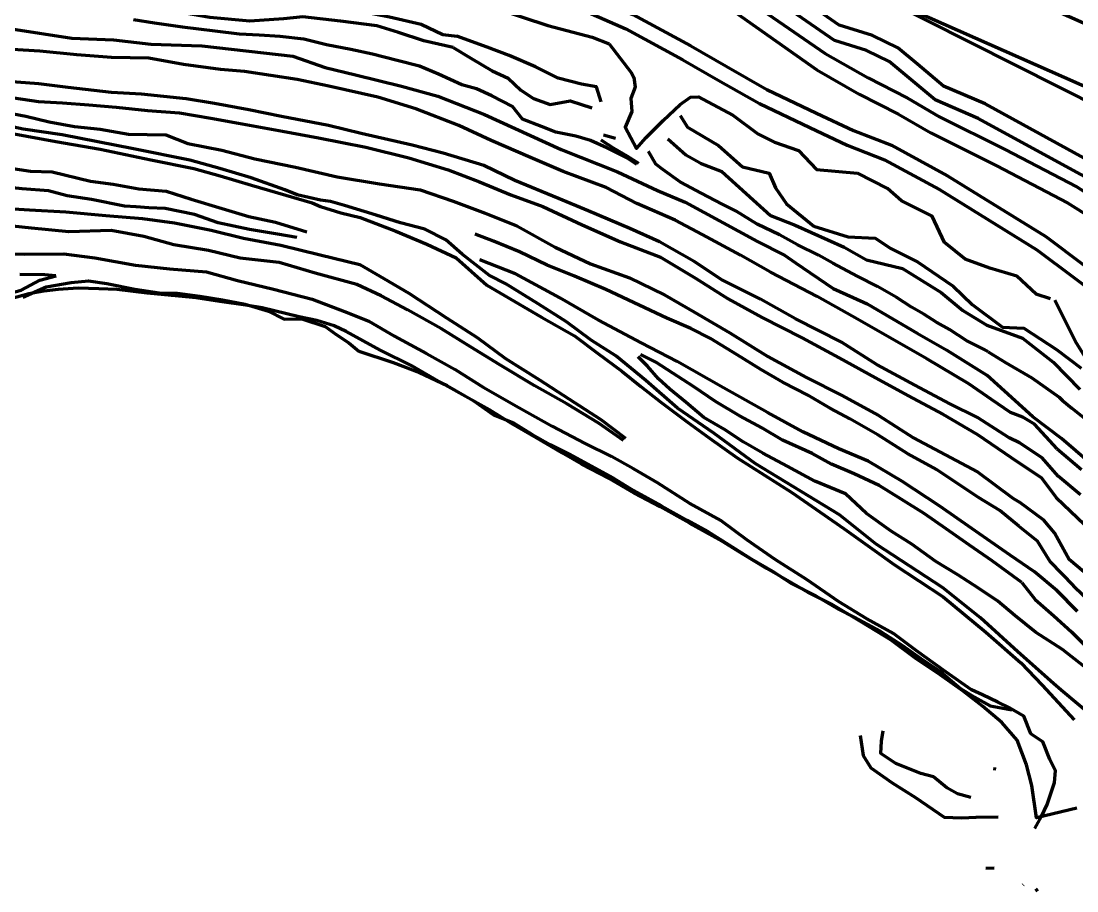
# Model space of a CAD drawing. Extents: x 334605 to 338795, y 3217454 to 3219673.
# Drawn here: x 335156.9 to 335617.6, y 3218623.9 to 3219003.6 of the extents above; entities that cross this region are included whole.
import ezdxf

# ---------------------------------------------------------------- set-up
doc = ezdxf.new("R2010")
doc.units = 0
doc.header["$MEASUREMENT"] = 0
for name, color, linetype, true_color in [('CREST', 5, 'Continuous', 0x0000ff), ('RAMP', 14, 'Continuous', 0xac0000), ('ROAD', 216, 'Continuous', 0x800080), ('TOE', 94, 'Continuous', 0x00ac00)]:
    doc.layers.add(name, color=color, linetype=linetype, true_color=true_color)

msp = doc.modelspace()

# ---------------------------------------------------------------- linework, layer by layer
at = {"layer": 'CREST', "color": 5, "lineweight": 100, "true_color": 0x0000ff}
for points in [[(335424.199, 3219141.12, 1573.41), (335437.018, 3219142.424, 1573.41), (335450.119, 3219141.02, 1573.41), (335458.307, 3219138.914, 1573.41), (335470.237, 3219132.598, 1573.41), (335478.191, 3219126.516, 1573.41), (335479.757, 3219121.849, 1573.41), (335480.812, 3219115.91, 1573.41), (335484.395, 3219106.1, 1573.41), (335487.952, 3219090.504, 1573.41), (335491.509, 3219078.738, 1573.41), (335496.434, 3219067.246, 1573.41), (335482.753, 3219044.81, 1573.41), (335532.789, 3219013.723, 1573.41), (335686.741, 3218936.095, 1573.41)], [(335640.366, 3218925.204, 1588.41), (335617.423, 3218937.643, 1588.41), (335574.578, 3218961.138, 1588.41), (335555.782, 3218969.155, 1588.41), (335543.525, 3218979.361, 1588.41), (335535.627, 3218985.948, 1588.41), (335525.762, 3218990.779, 1588.41), (335511.789, 3218995.162, 1588.41), (335440.804, 3219044.255, 1588.41)], [(335433.102, 3219032.557, 1603.41), (335504.105, 3218982.307, 1605.02), (335504.105, 3218982.307, 1603.41), (335522.655, 3218971.759, 1603.41), (335539.75, 3218963.03, 1603.41), (335553.829, 3218954.76, 1603.41), (335582.7, 3218940.44, 1603.41), (335613.533, 3218924.296, 1603.41), (335634.11, 3218911.303, 1603.41)], [(335114.902, 3219030.286, 1632.756), (335117.073, 3219029.912, 1632.23), (335129.908, 3219026.403, 1633.129), (335136.569, 3219026.615, 1633.755), (335150.109, 3219025.464, 1633.683), (335164.718, 3219023.382, 1634.133), (335178.456, 3219022.125, 1634.064), (335194.85, 3219021.126, 1634.389), (335210.562, 3219019.905, 1635.03), (335221.613, 3219019.434, 1635.289), (335233.862, 3219016.572, 1635.575), (335247.618, 3219013.869, 1635.86), (335259.78, 3219012.66, 1635.739), (335273.89, 3219010.808, 1635.87), (335287.636, 3219009.278, 1635.651), (335304.97, 3219007.998, 1635.212), (335317.587, 3219005.45, 1635.326), (335331.409, 3219002.274, 1634.523), (335340.96, 3218997.756, 1634.834), (335347.034, 3218997.015, 1634.639)], [(335396.422, 3219010.89, 1618.41), (335420.718, 3219000.249, 1618.41), (335445.706, 3218986.646, 1618.41), (335461.083, 3218977.775, 1618.41), (335479.122, 3218967.573, 1618.41), (335501.005, 3218957.075, 1618.41), (335517.417, 3218949.386, 1618.41), (335533.682, 3218943.028, 1618.41), (335557.635, 3218930.017, 1618.41), (335600.071, 3218903.731, 1618.41), (335632.389, 3218879.513, 1618.41)], [(335349.232, 3218975.718, 1649.124), (335338.984, 3218980.465, 1649.008), (335330.662, 3218983.99, 1649.087), (335321.017, 3218986.4, 1649.003), (335310.156, 3218989.143, 1648.633), (335300.696, 3218991.208, 1648.387), (335290.161, 3218993.221, 1648.499), (335280.197, 3218995.69, 1648.385), (335269.961, 3218996.936, 1648.555), (335260.785, 3218997.512, 1648.436), (335252.133, 3218997.829, 1648.414), (335241.573, 3218999.135, 1648.626), (335227.316, 3219001.013, 1648.658), (335215.063, 3219002.704, 1648.933), (335205.956, 3219004.097, 1648.79)], [(335410.01, 3218968.29, 1633.847), (335408.015, 3218974.856, 1633.26), (335401.439, 3218976.013, 1633.798), (335391.246, 3218978.695, 1634.591), (335381.402, 3218983.576, 1634.871), (335369.806, 3218988.601, 1634.814), (335360.267, 3218992.209, 1634.882), (335347.034, 3218997.015, 1634.639)], [(335410.01, 3218968.29, 1633.847), (335408.015, 3218974.856, 1633.26), (335401.439, 3218976.013, 1633.798), (335391.246, 3218978.695, 1634.591), (335381.402, 3218983.576, 1634.871), (335369.806, 3218988.601, 1634.814), (335360.267, 3218992.209, 1634.882), (335347.034, 3218997.015, 1634.639)], [(335609.07, 3218816.807, 1663.335), (335599.176, 3218827.565, 1663.262), (335593.954, 3218830.665, 1663.232), (335588.667, 3218832.706, 1663.232), (335580.38, 3218838.44, 1662.939), (335570.424, 3218845.169, 1662.995), (335552.078, 3218856.094, 1663.178), (335539.211, 3218863.591, 1663.296), (335519.515, 3218874.833, 1663.441), (335504.221, 3218883.408, 1663.502), (335483.888, 3218894.024, 1663.838), (335470.835, 3218901.377, 1663.396), (335454.12, 3218910.372, 1663.902), (335442.349, 3218916.733, 1663.999), (335425.57, 3218923.965, 1663.661), (335412.191, 3218930.883, 1663.742), (335393.354, 3218937.934, 1663.943), (335379.137, 3218944.028, 1664.239), (335361.985, 3218951.476, 1664.563), (335347.828, 3218957.973, 1664.336), (335329.059, 3218965.253, 1664.901), (335312.579, 3218970.431, 1664.42), (335291.143, 3218975.139, 1664.522), (335277.276, 3218978.086, 1664.2), (335254.374, 3218981.526, 1664.239), (335243.936, 3218982.513, 1664.321), (335227.684, 3218984.68, 1664.496), (335212.538, 3218987.34, 1664.743), (335196.349, 3218987.752, 1664.558), (335181.238, 3218988.863, 1664.625), (335165.033, 3218990.422, 1664.287), (335148.193, 3218991.526, 1664.265)], [(335425.544, 3218941.003, 1647.92), (335421.475, 3218943.812, 1648.23), (335412.415, 3218948.244, 1648.233), (335405.359, 3218951.41, 1648.893), (335398.974, 3218953.299, 1649.264), (335390.169, 3218955.126, 1648.876), (335383.982, 3218957.514, 1649.155), (335375.603, 3218960.849, 1648.752), (335371.233, 3218966.381, 1648.912), (335362.224, 3218971.015, 1649.468), (335355.598, 3218974.097, 1649.116), (335349.232, 3218975.718, 1649.124)], [(335425.544, 3218941.003, 1647.92), (335421.475, 3218943.812, 1648.23), (335412.415, 3218948.244, 1648.233), (335405.359, 3218951.41, 1648.893), (335398.974, 3218953.299, 1649.264), (335390.169, 3218955.126, 1648.876), (335383.982, 3218957.514, 1649.155), (335375.603, 3218960.849, 1648.752), (335371.233, 3218966.381, 1648.912), (335362.224, 3218971.015, 1649.468), (335355.598, 3218974.097, 1649.116), (335349.232, 3218975.718, 1649.124)], [(335153.666, 3218970.159, 1678.252), (335164.406, 3218968.522, 1678.519), (335174.963, 3218967.962, 1678.762), (335186.387, 3218967.011, 1678.912), (335198.408, 3218966.073, 1678.972), (335212.045, 3218964.58, 1679.048), (335225.912, 3218963.495, 1678.678), (335239.72, 3218961.212, 1678.787), (335251.693, 3218959.025, 1678.833), (335270.894, 3218955.482, 1679.026), (335286.66, 3218952.617, 1679.081), (335307.246, 3218948.606, 1678.526), (335325.994, 3218943.873, 1678.268), (335343.171, 3218938.662, 1678.339), (335356.88, 3218933.45, 1678.554), (335370.648, 3218927.767, 1678.515), (335384.571, 3218922.666, 1678.516), (335401.714, 3218914.61, 1678.304), (335418.376, 3218907.229, 1678.32), (335435.839, 3218900.55, 1678.142), (335451.112, 3218891.399, 1678.428), (335465.364, 3218882.307, 1678.783), (335480.284, 3218874.213, 1678.22), (335497.76, 3218865.369, 1678.058), (335513.813, 3218856.577, 1677.861), (335529.721, 3218847.904, 1677.623), (335544.154, 3218839.959, 1677.299), (335559.123, 3218831.933, 1677.308), (335574.175, 3218823.155, 1677.884), (335588.888, 3218813.114, 1678.658), (335602.138, 3218804.205, 1679.464), (335608.506, 3218795.583, 1679.643)], [(335607.477, 3218714.403, 1728.87), (335591.855, 3218728.303, 1726.856), (335575.476, 3218743.017, 1724.769), (335559.002, 3218756.296, 1722.401), (335530.044, 3218775.267, 1719.769), (335513.995, 3218788.081, 1717.399), (335477.159, 3218810.414, 1713.872), (335459.124, 3218823.743, 1711.399), (335443.313, 3218834.639, 1710.174), (335429.426, 3218846.666, 1709.252), (335416.38, 3218857.49, 1707.492), (335405.686, 3218864.337, 1706.432), (335394.809, 3218872.325, 1705.068), (335382.573, 3218880.112, 1703.548), (335368.46, 3218888.919, 1702.369), (335361.292, 3218892.565, 1702.197), (335349.266, 3218901.827, 1698.213), (335342.137, 3218908.144, 1700.189), (335333.092, 3218912.776, 1699.354), (335322.479, 3218915.589, 1698.569), (335311.87, 3218918.865, 1697.485), (335297.996, 3218923.074, 1696.514), (335291.879, 3218924.827, 1695.788), (335287.511, 3218925.378, 1694.995), (335277.346, 3218927.72, 1693.951), (335271.957, 3218929.989, 1693.563), (335257.217, 3218935.189, 1692.515), (335243.618, 3218939.178, 1691.366), (335230.497, 3218942.814, 1690.608), (335205.912, 3218947.867, 1688.845), (335174.707, 3218953.937, 1686.914), (335157.79, 3218956.451, 1685.532), (335138.02, 3218960.642, 1684.439)], [(335444.496, 3218962.331, 1623.346), (335447.634, 3218957.254, 1631.574), (335461.193, 3218949.305, 1632.613)], [(335444.496, 3218962.331, 1623.346), (335447.634, 3218957.254, 1631.574), (335461.193, 3218949.305, 1632.613)], [(335444.496, 3218962.331, 1623.346), (335447.634, 3218957.254, 1631.574), (335461.193, 3218949.305, 1632.613)], [(335444.496, 3218962.331, 1623.346), (335447.634, 3218957.254, 1631.574), (335461.193, 3218949.305, 1632.613)], [(335416.307, 3218952.386, 1644.88), (335410.985, 3218953.735, 1644.705)], [(335416.307, 3218952.386, 1644.88), (335410.985, 3218953.735, 1644.705)], [(335416.307, 3218952.386, 1644.88), (335410.985, 3218953.735, 1644.705)], [(335416.307, 3218952.386, 1644.88), (335410.985, 3218953.735, 1644.705)], [(335461.193, 3218949.305, 1632.613), (335471.738, 3218939.932, 1633.654), (335483.263, 3218937.144, 1634.061), (335486.054, 3218930.766, 1633.978), (335490.834, 3218923.796, 1634.28), (335502.847, 3218914.118, 1633.318), (335517.723, 3218909.418, 1633.89), (335529.517, 3218908.831, 1633.348), (335536.349, 3218904.376, 1633.366), (335547.997, 3218898.441, 1633.605), (335563.625, 3218887.864, 1633.589), (335571.902, 3218879.813, 1633.305), (335585.08, 3218869.974, 1633.227), (335594.489, 3218869.481, 1632.744), (335608.754, 3218860.24, 1633.139), (335619.538, 3218852.051, 1633.014)], [(335578.922, 3218859.213, 1649.32), (335577.167, 3218860.278, 1649.409), (335569.612, 3218864.079, 1649.7), (335562.086, 3218868.956, 1649.675), (335556.507, 3218871.943, 1649.9), (335550.812, 3218875.642, 1650.209), (335545.437, 3218878.721, 1650.204), (335538.724, 3218883.144, 1650.236), (335530.646, 3218887.728, 1650.051), (335521.775, 3218892.239, 1649.733), (335511.037, 3218897.958, 1649.703), (335504.895, 3218901.471, 1649.341), (335495.625, 3218905.877, 1648.919), (335487.795, 3218910.348, 1648.621), (335478.072, 3218914.988, 1647.871), (335468.919, 3218920.594, 1647.396), (335462.873, 3218923.694, 1647.2), (335453.686, 3218928.466, 1647.619), (335444.608, 3218933.254, 1647.469), (335436.883, 3218938.829, 1646.401), (335433.855, 3218941.182, 1646.634), (335430.69, 3218946.672, 1645.591)], [(335578.922, 3218859.213, 1649.32), (335577.167, 3218860.278, 1649.409), (335569.612, 3218864.079, 1649.7), (335562.086, 3218868.956, 1649.675), (335556.507, 3218871.943, 1649.9), (335550.812, 3218875.642, 1650.209), (335545.437, 3218878.721, 1650.204), (335538.724, 3218883.144, 1650.236), (335530.646, 3218887.728, 1650.051), (335521.775, 3218892.239, 1649.733), (335511.037, 3218897.958, 1649.703), (335504.895, 3218901.471, 1649.341), (335495.625, 3218905.877, 1648.919), (335487.795, 3218910.348, 1648.621), (335478.072, 3218914.988, 1647.871), (335468.919, 3218920.594, 1647.396), (335462.873, 3218923.694, 1647.2), (335453.686, 3218928.466, 1647.619), (335444.608, 3218933.254, 1647.469), (335436.883, 3218938.829, 1646.401), (335433.855, 3218941.182, 1646.634), (335430.69, 3218946.672, 1645.591)], [(335277.141, 3218909.125, 1694.692), (335268.793, 3218910.586, 1694.336), (335256.489, 3218912.66, 1694.105), (335242.795, 3218915.497, 1694.563), (335232.56, 3218919.194, 1694.295), (335219.751, 3218921.855, 1694.026), (335212.637, 3218922.127, 1694.338), (335207.049, 3218922.454, 1694.453), (335202.02, 3218922.802, 1694.43), (335187.536, 3218925.735, 1694.292), (335176.976, 3218927.287, 1694.846), (335168.756, 3218929.481, 1694.115), (335157.27, 3218930.332, 1694.262), (335140.714, 3218932.11, 1694.224), (335128.321, 3218933.628, 1693.483), (335112.84, 3218937.025, 1693.493), (335100.391, 3218937.779, 1693.612)], [(335277.141, 3218909.125, 1694.692), (335268.793, 3218910.586, 1694.336), (335256.489, 3218912.66, 1694.105), (335242.795, 3218915.497, 1694.563), (335232.56, 3218919.194, 1694.295), (335219.751, 3218921.855, 1694.026), (335212.637, 3218922.127, 1694.338), (335207.049, 3218922.454, 1694.453), (335202.02, 3218922.802, 1694.43), (335187.536, 3218925.735, 1694.292), (335176.976, 3218927.287, 1694.846), (335168.756, 3218929.481, 1694.115), (335157.27, 3218930.332, 1694.262), (335140.714, 3218932.11, 1694.224), (335128.321, 3218933.628, 1693.483), (335112.84, 3218937.025, 1693.493), (335100.391, 3218937.779, 1693.612)], [(335419.714, 3218820.446, 1708.617), (335409.081, 3218827.909, 1708.444), (335394.949, 3218836.499, 1708.359), (335380.816, 3218844.514, 1708.143), (335365.765, 3218853.599, 1708.35), (335352.974, 3218861.442, 1708.176), (335340.257, 3218869.299, 1707.892), (335325.435, 3218877.573, 1708.343), (335313.997, 3218883.689, 1708.531), (335303.397, 3218888.548, 1708.522), (335285.128, 3218893.596, 1708.831), (335269.543, 3218898.145, 1708.995), (335252.381, 3218900.074, 1709.269), (335238.602, 3218903.447, 1709.408), (335223.454, 3218905.914, 1709.42), (335210.363, 3218909.626, 1708.82), (335196.13, 3218912.155, 1708.142), (335177.67, 3218911.533, 1708.684), (335161.354, 3218913.177, 1709.146), (335146.223, 3218914.773, 1709.281)], [(335592.214, 3218783.05, 1692.513), (335583.97, 3218789.988, 1692.787), (335574.716, 3218795.584, 1693.054), (335565.054, 3218801.99, 1693.593), (335556.39, 3218807.867, 1692.932), (335543.865, 3218814.746, 1692.84), (335530.737, 3218822.993, 1693.218), (335518.553, 3218830.024, 1693.165), (335510.021, 3218834.533, 1693.191), (335500.162, 3218840.304, 1693.362), (335489.486, 3218845.84, 1693.397), (335479.725, 3218851.449, 1693.405), (335469.342, 3218857.837, 1693.609), (335457.717, 3218864.977, 1693.543), (335449.178, 3218869.323, 1693.932), (335438.675, 3218873.843, 1693.892), (335426.546, 3218879.618, 1694.105), (335412.01, 3218886.382, 1694.373), (335398.345, 3218892.301, 1694.594), (335386.384, 3218896.989, 1695.136), (335374.415, 3218902.83, 1695.571), (335363.052, 3218907.56, 1696.63), (335355.067, 3218910.517, 1697.276)], [(335156.345, 3218893.155, 1724.033), (335167.242, 3218892.955, 1723.984), (335172.057, 3218892.546, 1724.088)], [(335157.66, 3218883.131, 1727.281), (335167.822, 3218887.535, 1727.534), (335178.672, 3218889.512, 1727.772), (335186.255, 3218890.269, 1727.931), (335194.325, 3218889.064, 1729.034), (335206.494, 3218886.571, 1729.236), (335217.114, 3218884.939, 1728.786), (335224.942, 3218884.809, 1728.402), (335234.878, 3218883.566, 1727.797), (335244.779, 3218881.933, 1727.973), (335254.591, 3218879.955, 1728.141), (335264.769, 3218876.917, 1728.537), (335271.661, 3218873.478, 1729.439), (335279.328, 3218873.607, 1729.278), (335289.539, 3218870.263, 1729.427), (335294.35, 3218866.785, 1730.254), (335299.84, 3218863.137, 1731.152), (335304.247, 3218859.556, 1732.182), (335319.158, 3218854.59, 1730.64), (335330.758, 3218850.124, 1729.866), (335342.831, 3218844.535, 1728.911), (335354.094, 3218837.939, 1727.606), (335362.98, 3218831.768, 1726.42), (335371.712, 3218828.156, 1725.861), (335379.759, 3218823.225, 1725.544), (335387.801, 3218818.79, 1725.177), (335396.129, 3218814.522, 1725.047), (335415.391, 3218803.996, 1724.901), (335424.114, 3218798.675, 1725.319), (335436.346, 3218791.987, 1725.419), (335447.558, 3218785.712, 1725.209), (335456.509, 3218780.832, 1725.128), (335465.529, 3218775.16, 1725.049), (335475.406, 3218768.837, 1725.164), (335484.826, 3218763.503, 1725.397), (335493.079, 3218758.058, 1725.232), (335503.643, 3218752.753, 1724.841), (335513.547, 3218746.871, 1725.132), (335520.467, 3218743.448, 1725.019), (335531.737, 3218737.239, 1725.246), (335541.552, 3218731.03, 1725.114), (335549.481, 3218725.327, 1724.896), (335558.267, 3218719.459, 1725.236), (335566.778, 3218712.256, 1725.588), (335572.926, 3218708.466, 1725.677), (335579.75, 3218704.717, 1726.073), (335582.899, 3218704.109, 1726.041)], [(335157.66, 3218883.131, 1727.281), (335167.822, 3218887.535, 1727.534), (335178.672, 3218889.512, 1727.772), (335186.255, 3218890.269, 1727.931), (335194.325, 3218889.064, 1729.034), (335206.494, 3218886.571, 1729.236), (335217.114, 3218884.939, 1728.786), (335224.942, 3218884.809, 1728.402), (335234.878, 3218883.566, 1727.797), (335244.779, 3218881.933, 1727.973), (335254.591, 3218879.955, 1728.141), (335264.769, 3218876.917, 1728.537), (335271.661, 3218873.478, 1729.439), (335279.328, 3218873.607, 1729.278), (335289.539, 3218870.263, 1729.427), (335294.35, 3218866.785, 1730.254), (335299.84, 3218863.137, 1731.152), (335304.247, 3218859.556, 1732.182), (335319.158, 3218854.59, 1730.64), (335330.758, 3218850.124, 1729.866), (335342.831, 3218844.535, 1728.911), (335354.094, 3218837.939, 1727.606), (335362.98, 3218831.768, 1726.42), (335371.712, 3218828.156, 1725.861), (335379.759, 3218823.225, 1725.544), (335387.801, 3218818.79, 1725.177), (335396.129, 3218814.522, 1725.047), (335415.391, 3218803.996, 1724.901), (335424.114, 3218798.675, 1725.319), (335436.346, 3218791.987, 1725.419), (335447.558, 3218785.712, 1725.209), (335456.509, 3218780.832, 1725.128), (335465.529, 3218775.16, 1725.049), (335475.406, 3218768.837, 1725.164), (335484.826, 3218763.503, 1725.397), (335493.079, 3218758.058, 1725.232), (335503.643, 3218752.753, 1724.841), (335513.547, 3218746.871, 1725.132), (335520.467, 3218743.448, 1725.019), (335531.737, 3218737.239, 1725.246), (335541.552, 3218731.03, 1725.114), (335549.481, 3218725.327, 1724.896), (335558.267, 3218719.459, 1725.236), (335566.778, 3218712.256, 1725.588), (335572.926, 3218708.466, 1725.677), (335579.75, 3218704.717, 1726.073), (335582.899, 3218704.109, 1726.041)], [(335157.66, 3218883.131, 1727.281), (335167.822, 3218887.535, 1727.534), (335178.672, 3218889.512, 1727.772), (335186.255, 3218890.269, 1727.931), (335194.325, 3218889.064, 1729.034), (335206.494, 3218886.571, 1729.236), (335217.114, 3218884.939, 1728.786), (335224.942, 3218884.809, 1728.402), (335234.878, 3218883.566, 1727.797), (335244.779, 3218881.933, 1727.973), (335254.591, 3218879.955, 1728.141), (335264.769, 3218876.917, 1728.537), (335271.661, 3218873.478, 1729.439), (335279.328, 3218873.607, 1729.278), (335289.539, 3218870.263, 1729.427), (335294.35, 3218866.785, 1730.254), (335299.84, 3218863.137, 1731.152), (335304.247, 3218859.556, 1732.182), (335319.158, 3218854.59, 1730.64), (335330.758, 3218850.124, 1729.866), (335342.831, 3218844.535, 1728.911), (335354.094, 3218837.939, 1727.606), (335362.98, 3218831.768, 1726.42), (335371.712, 3218828.156, 1725.861), (335379.759, 3218823.225, 1725.544), (335387.801, 3218818.79, 1725.177), (335396.129, 3218814.522, 1725.047), (335415.391, 3218803.996, 1724.901), (335424.114, 3218798.675, 1725.319), (335436.346, 3218791.987, 1725.419), (335447.558, 3218785.712, 1725.209), (335456.509, 3218780.832, 1725.128), (335465.529, 3218775.16, 1725.049), (335475.406, 3218768.837, 1725.164), (335484.826, 3218763.503, 1725.397), (335493.079, 3218758.058, 1725.232), (335503.643, 3218752.753, 1724.841), (335513.547, 3218746.871, 1725.132), (335520.467, 3218743.448, 1725.019), (335531.737, 3218737.239, 1725.246), (335541.552, 3218731.03, 1725.114), (335549.481, 3218725.327, 1724.896), (335558.267, 3218719.459, 1725.236), (335566.778, 3218712.256, 1725.588), (335572.926, 3218708.466, 1725.677), (335579.75, 3218704.717, 1726.073), (335582.899, 3218704.109, 1726.041)], [(335157.66, 3218883.131, 1727.281), (335167.822, 3218887.535, 1727.534), (335178.672, 3218889.512, 1727.772), (335186.255, 3218890.269, 1727.931), (335194.325, 3218889.064, 1729.034), (335206.494, 3218886.571, 1729.236), (335217.114, 3218884.939, 1728.786), (335224.942, 3218884.809, 1728.402), (335234.878, 3218883.566, 1727.797), (335244.779, 3218881.933, 1727.973), (335254.591, 3218879.955, 1728.141), (335264.769, 3218876.917, 1728.537), (335271.661, 3218873.478, 1729.439), (335279.328, 3218873.607, 1729.278), (335289.539, 3218870.263, 1729.427), (335294.35, 3218866.785, 1730.254), (335299.84, 3218863.137, 1731.152), (335304.247, 3218859.556, 1732.182), (335319.158, 3218854.59, 1730.64), (335330.758, 3218850.124, 1729.866), (335342.831, 3218844.535, 1728.911), (335354.094, 3218837.939, 1727.606), (335362.98, 3218831.768, 1726.42), (335371.712, 3218828.156, 1725.861), (335379.759, 3218823.225, 1725.544), (335387.801, 3218818.79, 1725.177), (335396.129, 3218814.522, 1725.047), (335415.391, 3218803.996, 1724.901), (335424.114, 3218798.675, 1725.319), (335436.346, 3218791.987, 1725.419), (335447.558, 3218785.712, 1725.209), (335456.509, 3218780.832, 1725.128), (335465.529, 3218775.16, 1725.049), (335475.406, 3218768.837, 1725.164), (335484.826, 3218763.503, 1725.397), (335493.079, 3218758.058, 1725.232), (335503.643, 3218752.753, 1724.841), (335513.547, 3218746.871, 1725.132), (335520.467, 3218743.448, 1725.019), (335531.737, 3218737.239, 1725.246), (335541.552, 3218731.03, 1725.114), (335549.481, 3218725.327, 1724.896), (335558.267, 3218719.459, 1725.236), (335566.778, 3218712.256, 1725.588), (335572.926, 3218708.466, 1725.677), (335579.75, 3218704.717, 1726.073), (335582.899, 3218704.109, 1726.041)], [(335178.672, 3218889.512, 1727.772)], [(335178.672, 3218889.512, 1727.772)], [(335178.672, 3218889.512, 1727.772)], [(335178.672, 3218889.512, 1727.772)], [(335186.255, 3218890.269, 1727.931)], [(335186.255, 3218890.269, 1727.931)], [(335186.255, 3218890.269, 1727.931)], [(335186.255, 3218890.269, 1727.931)], [(335194.325, 3218889.064, 1729.034)], [(335194.325, 3218889.064, 1729.034)], [(335194.325, 3218889.064, 1729.034)], [(335194.325, 3218889.064, 1729.034)], [(335617.631, 3218659.991, 1730.521), (335599.992, 3218655.797, 1730.853), (335597.915, 3218669.87, 1729.964), (335595.574, 3218678.951, 1729.964), (335591.582, 3218689.715, 1726.395), (335584.909, 3218697.445, 1738.41), (335576.438, 3218704.568, 1738.41), (335568.021, 3218711.002, 1725.9), (335557.914, 3218718.16, 1725.843), (335547.516, 3218725.132, 1726.906), (335536.492, 3218733.381, 1725.907), (335523.872, 3218741.078, 1725.607), (335510.559, 3218748.979, 1726.362), (335500.353, 3218754.104, 1725.799), (335491.264, 3218759.353, 1725.541), (335482.175, 3218764.601, 1725.283), (335471.813, 3218770.936, 1725.581), (335461.451, 3218777.272, 1725.879), (335448.604, 3218784.385, 1725.831), (335435.757, 3218791.499, 1725.783), (335424.391, 3218797.575, 1725.856), (335413.128, 3218804.096, 1725.595), (335401.436, 3218810.172, 1726.652), (335392.86, 3218815.123, 1726.055), (335381.853, 3218821.559, 1725.987), (335370.847, 3218827.994, 1725.918), (335361.216, 3218833.929, 1725.918), (335353.438, 3218838.276, 1725.918), (335340.562, 3218845.321, 1728), (335327.306, 3218853.043, 1729.984), (335313.482, 3218859.865, 1729.433), (335298.709, 3218868.072, 1738.41), (335293.485, 3218870.534, 1729.069), (335285.86, 3218872.92, 1728.985), (335278.212, 3218874.53, 1729.075), (335262.073, 3218878.396, 1728.344), (335254.909, 3218879.584, 1728.277), (335243.641, 3218881.233, 1728.604), (335233.219, 3218882.732, 1728.318), (335222.542, 3218883.748, 1728.771), (335211.866, 3218884.764, 1729.223), (335198.823, 3218886.354, 1728.76), (335190.823, 3218886.75, 1728.816), (335181.784, 3218887.069, 1729.138), (335172.984, 3218886.433, 1729.645), (335166.802, 3218885.741, 1729.753), (335160.221, 3218884.533, 1729.332), (335152.358, 3218882.411, 1730.193)], [(335617.631, 3218659.991, 1730.521), (335599.992, 3218655.797, 1730.853), (335597.915, 3218669.87, 1729.964), (335595.574, 3218678.951, 1729.964), (335591.582, 3218689.715, 1726.395), (335584.909, 3218697.445, 1738.41), (335576.438, 3218704.568, 1738.41), (335568.021, 3218711.002, 1725.9), (335557.914, 3218718.16, 1725.843), (335547.516, 3218725.132, 1726.906), (335536.492, 3218733.381, 1725.907), (335523.872, 3218741.078, 1725.607), (335510.559, 3218748.979, 1726.362), (335500.353, 3218754.104, 1725.799), (335491.264, 3218759.353, 1725.541), (335482.175, 3218764.601, 1725.283), (335471.813, 3218770.936, 1725.581), (335461.451, 3218777.272, 1725.879), (335448.604, 3218784.385, 1725.831), (335435.757, 3218791.499, 1725.783), (335424.391, 3218797.575, 1725.856), (335413.128, 3218804.096, 1725.595), (335401.436, 3218810.172, 1726.652), (335392.86, 3218815.123, 1726.055), (335381.853, 3218821.559, 1725.987), (335370.847, 3218827.994, 1725.918), (335361.216, 3218833.929, 1725.918), (335353.438, 3218838.276, 1725.918), (335340.562, 3218845.321, 1728), (335327.306, 3218853.043, 1729.984), (335313.482, 3218859.865, 1729.433), (335298.709, 3218868.072, 1738.41), (335293.485, 3218870.534, 1729.069), (335285.86, 3218872.92, 1728.985), (335278.212, 3218874.53, 1729.075), (335262.073, 3218878.396, 1728.344), (335254.909, 3218879.584, 1728.277), (335243.641, 3218881.233, 1728.604), (335233.219, 3218882.732, 1728.318), (335222.542, 3218883.748, 1728.771), (335211.866, 3218884.764, 1729.223), (335198.823, 3218886.354, 1728.76), (335190.823, 3218886.75, 1728.816), (335181.784, 3218887.069, 1729.138), (335172.984, 3218886.433, 1729.645), (335166.802, 3218885.741, 1729.753), (335160.221, 3218884.533, 1729.332), (335152.358, 3218882.411, 1730.193)], [(335167.822, 3218887.535, 1727.534)], [(335167.822, 3218887.535, 1727.534)], [(335167.822, 3218887.535, 1727.534)], [(335167.822, 3218887.535, 1727.534)], [(335206.494, 3218886.571, 1729.236)], [(335206.494, 3218886.571, 1729.236)], [(335206.494, 3218886.571, 1729.236)], [(335206.494, 3218886.571, 1729.236)], [(335217.114, 3218884.939, 1728.786)], [(335217.114, 3218884.939, 1728.786)], [(335217.114, 3218884.939, 1728.786)], [(335217.114, 3218884.939, 1728.786)], [(335224.942, 3218884.809, 1728.402)], [(335224.942, 3218884.809, 1728.402)], [(335224.942, 3218884.809, 1728.402)], [(335224.942, 3218884.809, 1728.402)], [(335157.66, 3218883.131, 1727.281)], [(335157.66, 3218883.131, 1727.281)], [(335157.66, 3218883.131, 1727.281)], [(335157.66, 3218883.131, 1727.281)], [(335234.878, 3218883.566, 1727.797)], [(335234.878, 3218883.566, 1727.797)], [(335234.878, 3218883.566, 1727.797)], [(335234.878, 3218883.566, 1727.797)], [(335244.779, 3218881.933, 1727.973)], [(335244.779, 3218881.933, 1727.973)], [(335244.779, 3218881.933, 1727.973)], [(335244.779, 3218881.933, 1727.973)], [(335254.591, 3218879.955, 1728.141)], [(335254.591, 3218879.955, 1728.141)], [(335254.591, 3218879.955, 1728.141)], [(335254.591, 3218879.955, 1728.141)], [(335264.769, 3218876.917, 1728.537)], [(335264.769, 3218876.917, 1728.537)], [(335264.769, 3218876.917, 1728.537)], [(335264.769, 3218876.917, 1728.537)], [(335271.661, 3218873.478, 1729.439)], [(335271.661, 3218873.478, 1729.439)], [(335271.661, 3218873.478, 1729.439)], [(335271.661, 3218873.478, 1729.439)], [(335279.328, 3218873.607, 1729.278)], [(335279.328, 3218873.607, 1729.278)], [(335279.328, 3218873.607, 1729.278)], [(335279.328, 3218873.607, 1729.278)], [(335289.539, 3218870.263, 1729.427)], [(335289.539, 3218870.263, 1729.427)], [(335289.539, 3218870.263, 1729.427)], [(335289.539, 3218870.263, 1729.427)], [(335294.35, 3218866.785, 1730.254)], [(335294.35, 3218866.785, 1730.254)], [(335294.35, 3218866.785, 1730.254)], [(335294.35, 3218866.785, 1730.254)], [(335299.84, 3218863.137, 1731.152)], [(335299.84, 3218863.137, 1731.152)], [(335299.84, 3218863.137, 1731.152)], [(335299.84, 3218863.137, 1731.152)], [(335593.548, 3218758.519, 1709.087), (335580.631, 3218767.928, 1708.39), (335570.793, 3218774.864, 1708.456), (335560.517, 3218781.871, 1708.481), (335550.991, 3218788.561, 1708.512), (335540.909, 3218794.874, 1708.464), (335531.381, 3218800.803, 1708.019), (335520.482, 3218805.934, 1708.219), (335510.482, 3218810.186, 1708.971), (335502.101, 3218814.815, 1708.755), (335489.202, 3218820.617, 1708.682), (335480.056, 3218826.044, 1708.589), (335470.311, 3218831.218, 1708.069), (335459.891, 3218837.561, 1707.678), (335450.288, 3218844.036, 1706.864), (335441.326, 3218849.913, 1706.061), (335433.914, 3218854.638, 1705.436), (335427.166, 3218858.085, 1704.556)], [(335578.922, 3218859.213, 1649.32), (335586.523, 3218854.531, 1648.668), (335597.964, 3218847.917, 1648.471), (335609.907, 3218839.395, 1648.006)], [(335609.907, 3218839.395, 1648.006), (335611.385, 3218837.975, 1647.907), (335615.479, 3218834.563, 1648.271), (335623.895, 3218827.967, 1647.98)], [(335609.07, 3218816.807, 1663.335), (335619.681, 3218807.823, 1663.185)], [(335608.506, 3218795.583, 1679.643), (335620.951, 3218783.891, 1679.366)], [(335592.214, 3218783.05, 1692.513), (335600.224, 3218776.648, 1692.288), (335605.915, 3218767.498, 1692.579), (335615.958, 3218757.228, 1692.661), (335624.699, 3218748.809, 1693.019)], [(335593.548, 3218758.519, 1709.087), (335599.463, 3218751.14, 1708.845), (335607.586, 3218743.971, 1709.081), (335615.192, 3218736.914, 1708.97), (335623.145, 3218729.114, 1709.25)], [(335629.63, 3218696.174, 1731.696), (335628.589, 3218696.402, 1731.946), (335618.762, 3218704.86, 1730.198), (335610.777, 3218711.467, 1729.296), (335607.477, 3218714.403, 1728.87)], [(335629.63, 3218696.174, 1731.696), (335628.589, 3218696.402, 1731.946), (335618.762, 3218704.86, 1730.198), (335610.777, 3218711.467, 1729.296), (335607.477, 3218714.403, 1728.87)], [(335629.63, 3218696.174, 1731.696), (335628.589, 3218696.402, 1731.946), (335618.762, 3218704.86, 1730.198), (335610.777, 3218711.467, 1729.296), (335607.477, 3218714.403, 1728.87)], [(335629.63, 3218696.174, 1731.696), (335628.589, 3218696.402, 1731.946), (335618.762, 3218704.86, 1730.198), (335610.777, 3218711.467, 1729.296), (335607.477, 3218714.403, 1728.87)], [(335582.899, 3218704.109, 1726.041), (335589.273, 3218702.877, 1725.976)], [(335582.899, 3218704.109, 1726.041), (335589.273, 3218702.877, 1725.976)], [(335582.899, 3218704.109, 1726.041), (335589.273, 3218702.877, 1725.976)], [(335582.899, 3218704.109, 1726.041), (335589.273, 3218702.877, 1725.976)], [(335571.378, 3218664.721, 1730.906), (335565.514, 3218666.204, 1730.752), (335560.917, 3218668.885, 1730.617), (335555.026, 3218673.726, 1730.96), (335549.546, 3218675.168, 1730.876), (335538.532, 3218679.479, 1730.161), (335532.069, 3218683.838, 1729.97), (335532.282, 3218689.301, 1730.234), (335533.136, 3218693.686, 1730.449)], [(335571.378, 3218664.721, 1730.906), (335565.514, 3218666.204, 1730.752), (335560.917, 3218668.885, 1730.617), (335555.026, 3218673.726, 1730.96), (335549.546, 3218675.168, 1730.876), (335538.532, 3218679.479, 1730.161), (335532.069, 3218683.838, 1729.97), (335532.282, 3218689.301, 1730.234), (335533.136, 3218693.686, 1730.449)], [(335581.132, 3218677.327, 1730.646), (335582.246, 3218677.109, 1730.603)], [(335581.132, 3218677.327, 1730.646), (335582.246, 3218677.109, 1730.603)], [(335581.132, 3218677.327, 1730.646), (335582.246, 3218677.109, 1730.603)], [(335581.132, 3218677.327, 1730.646), (335582.246, 3218677.109, 1730.603)], [(335581.468, 3218633.742, 1732.689), (335577.873, 3218633.666, 1732.688)], [(335581.468, 3218633.742, 1732.689), (335577.873, 3218633.666, 1732.688)]]:
    msp.add_polyline3d(points, dxfattribs=at)
at = {"layer": 'RAMP', "color": 14, "lineweight": 100, "true_color": 0xac0000}
msp.add_polyline3d([(335482.753, 3219044.81, 1573.41), (335533.032, 3219014.208, 1568.872), (335652.182, 3218961.361, 1558.41), (335662.318, 3218984.214, 1558.41), (335543.561, 3219036.887, 1568.885), (335496.434, 3219067.246, 1573.41), (335482.753, 3219044.81, 1573.41)], dxfattribs=at)
at = {"layer": 'ROAD', "color": 216, "lineweight": 100, "true_color": 0x800080}
for points in [[(335594.176, 3218626.584, 1732.691), (335593.976, 3218626.393, 1732.691)], [(335594.176, 3218626.584, 1732.691), (335593.976, 3218626.393, 1732.691)], [(335599.544, 3218623.879, 1730.65), (335600.506, 3218624.751, 1730.593)], [(335599.544, 3218623.879, 1730.65), (335600.506, 3218624.751, 1730.593)]]:
    msp.add_polyline3d(points, dxfattribs=at)
at = {"layer": 'TOE', "color": 94, "lineweight": 100, "true_color": 0x00ac00}
for points in [[(334817.382, 3219145.712, 1650.64), (334825.214, 3219133.563, 1649.683), (334837.216, 3219117.386, 1649.515), (334847.72, 3219103.059, 1649.522), (334859.889, 3219089.373, 1649.227), (334873.345, 3219077.714, 1649.139), (334900.221, 3219058.187, 1648.826), (334907.59, 3219052.495, 1648.971), (334919.348, 3219046.885, 1648.966), (334936.974, 3219042.872, 1648.766), (334950.503, 3219036.442, 1648.854), (334981.192, 3219026.954, 1648.341), (335006.214, 3219016.857, 1648.064), (335053.66, 3219010.127, 1647.821), (335070.202, 3219006.335, 1647.711), (335086.377, 3219004.898, 1647.834), (335114.774, 3219000.492, 1648.027), (335131.358, 3219001.227, 1648.055), (335143.865, 3219000.259, 1648.71), (335152.706, 3219000.146, 1648.882), (335179.005, 3218996.19, 1649.74), (335197.147, 3218995.362, 1650.188), (335213.473, 3218993.555, 1650.359), (335235.662, 3218992.762, 1648.65)], [(335620.774, 3218943.789, 1573.41), (335577.642, 3218967.442, 1573.41), (335559.472, 3218975.191, 1573.41), (335548.006, 3218984.738, 1573.41), (335539.463, 3218991.863, 1573.41), (335528.364, 3218997.3, 1573.41), (335513.884, 3219001.841, 1573.41), (335444.639, 3219050.114, 1573.41), (335422.09, 3219064.063, 1573.41), (335405.12, 3219073.333, 1573.41), (335399.229, 3219076.302, 1573.41), (335395.147, 3219078.116, 1573.41), (335390.471, 3219080.173, 1573.41), (335387.304, 3219081.001, 1573.41)], [(335015.738, 3219072.468, 1603.41), (335047.648, 3219065.93, 1603.41), (335075.565, 3219062.244, 1603.41), (335106.404, 3219058.113, 1603.41), (335151.523, 3219053.144, 1603.41), (335194.348, 3219049.004, 1603.41), (335232.362, 3219046.508, 1603.41), (335253.131, 3219046.019, 1603.41), (335280.058, 3219045.964, 1603.41), (335305.995, 3219042.842, 1603.41), (335330.343, 3219038.55, 1603.41), (335352.356, 3219032.317, 1603.41), (335375.431, 3219025.202, 1603.41), (335398.93, 3219017.434, 1603.41), (335423.801, 3219006.541, 1603.41), (335449.129, 3218992.753, 1603.41), (335464.555, 3218983.853, 1603.41), (335482.362, 3218973.782, 1603.41), (335504.004, 3218963.4, 1603.41), (335520.179, 3218955.822, 1603.41), (335536.638, 3218949.388, 1603.41), (335561.151, 3218936.073, 1603.41), (335604.021, 3218909.518, 1603.41), (335636.428, 3218885.234, 1603.41)], [(335202.692, 3219069.562, 1588.41), (335209.944, 3219069.85, 1588.41), (335244.682, 3219070.74, 1588.41), (335271.365, 3219071.391, 1588.41), (335282.782, 3219072.026, 1588.41), (335307.234, 3219072.706, 1588.41), (335313.546, 3219072.638, 1588.41), (335319.485, 3219072.435, 1588.41), (335329.939, 3219071.814, 1588.41), (335340.926, 3219070.935, 1588.41), (335368.259, 3219068.634, 1588.41), (335373.861, 3219068.125, 1588.41), (335378.58, 3219067.558, 1588.41), (335380.87, 3219067.104, 1588.41), (335386.361, 3219065.714, 1588.41), (335392.297, 3219063.556, 1588.41), (335398.827, 3219060.818, 1588.41), (335415.047, 3219051.958, 1588.41), (335436.969, 3219038.396, 1588.41), (335507.807, 3218989.405, 1590.02)], [(335345.347, 3218992.046, 1634.9), (335332.574, 3218994.907, 1635.323), (335321.497, 3218998.586, 1635.176), (335312.091, 3219001.592, 1635.586), (335296.23, 3219003.533, 1635.818), (335279.787, 3219005.505, 1636.172), (335271.396, 3219004.592, 1636.125), (335256.73, 3219003.527, 1636.36), (335239.166, 3219005.142, 1635.822), (335217.346, 3219008.971, 1635.477), (335194.722, 3219013.595, 1634.645), (335177.142, 3219015.343, 1634.256), (335165.745, 3219016.114, 1634.099), (335157.281, 3219016.962, 1634.135), (335142.714, 3219020.595, 1634.226), (335129.848, 3219023.722, 1633.319), (335117.554, 3219025.31, 1632.444), (335103.954, 3219027.158, 1632.545), (335094.227, 3219027.385, 1632.818)], [(335352.481, 3219013.42, 1617.839), (335361.916, 3219009.995, 1618.058), (335375.638, 3219005.289, 1617.928), (335386.74, 3219001.717, 1617.737), (335406.016, 3218996.57, 1618.096), (335413.458, 3218993.687, 1617.573)], [(335235.662, 3218992.762, 1648.65), (335275.459, 3218988.327, 1648.685), (335289.499, 3218983.394, 1649.089), (335302.714, 3218980.147, 1649.394), (335322.916, 3218975.204, 1649.01), (335338.724, 3218970.819, 1648.853), (335359.062, 3218962.814, 1648.707), (335392.6, 3218947.494, 1648.859), (335417.139, 3218937.722, 1648.418), (335434.591, 3218929.653, 1648.161), (335446.643, 3218924.488, 1647.762), (335478.202, 3218907.438, 1648.088), (335489.986, 3218901.422, 1649.067), (335494.83, 3218898.096, 1649.911), (335511.221, 3218886.893, 1649.662), (335520.026, 3218882.972, 1649.712), (335526.09, 3218880.22, 1649.555), (335547.942, 3218867.331, 1649.897), (335560.798, 3218859.913, 1649.859), (335578.367, 3218849.007, 1649.358)], [(335345.347, 3218992.046, 1634.9), (335353.187, 3218987.425, 1635.38), (335362.382, 3218981.933, 1635.632), (335369.398, 3218978.694, 1635.375), (335374.913, 3218973.414, 1635.687), (335380.515, 3218969.789, 1635.205), (335387.749, 3218967.113, 1634.682), (335396.46, 3218968.789, 1634.57), (335405.885, 3218965.77, 1634.291)], [(335413.458, 3218993.687, 1617.573), (335423.064, 3218981.146, 1617.575), (335424.222, 3218978.989, 1619.051), (335424.875, 3218974.789, 1620.506), (335422.916, 3218969.802, 1622.279), (335423.37, 3218964.103, 1623.489), (335420.489, 3218957.259, 1625.919), (335425.371, 3218947.999, 1629.413), (335429.427, 3218952.692, 1626.485), (335437.099, 3218960.217, 1623.519), (335444.489, 3218967.151, 1620.855), (335449.059, 3218970.435, 1618.355), (335452.412, 3218970.538, 1618.401), (335467.397, 3218962.573, 1618.544), (335478.407, 3218954.347, 1618.273), (335485.71, 3218950.709, 1618.894), (335496.166, 3218947.17, 1618.469), (335503.977, 3218938.741, 1618.154), (335521.914, 3218937.191, 1618.147)], [(335507.807, 3218989.405, 1588.4), (335526.453, 3218978.802, 1588.4), (335543.598, 3218970.047, 1588.4), (335557.637, 3218961.801, 1588.4), (335586.333, 3218947.568, 1588.4), (335617.531, 3218931.234, 1588.4), (335638.4, 3218918.055, 1588.4), (335664.634, 3218901.287, 1588.4), (335689.957, 3218881.959, 1588.4), (335704.47, 3218869.808, 1588.4), (335713.024, 3218859.152, 1588.4), (335718.943, 3218846.255, 1588.4), (335720.623, 3218830.952, 1588.4), (335723.74, 3218818.329, 1588.4), (335733.801, 3218802.131, 1588.4)], [(335592.534, 3218819.46, 1664.615), (335588.068, 3218821.738, 1663.667), (335574.269, 3218830.494, 1663.374), (335562.102, 3218836.484, 1663.668), (335546.818, 3218844.694, 1663.846), (335530.38, 3218853.606, 1663.784), (335514.823, 3218863.426, 1663.732), (335494.74, 3218873.686, 1664.064), (335479.606, 3218882.178, 1664.018), (335462.689, 3218890.7, 1664.12), (335450.587, 3218898.602, 1664.143), (335435.418, 3218907.164, 1664.303), (335422.449, 3218913.036, 1664.055), (335404.262, 3218920.798, 1664.203), (335391.408, 3218926.175, 1664.307), (335372.31, 3218934.007, 1664.434), (335358.848, 3218940.498, 1664.711), (335341.115, 3218945.991, 1664.654), (335327.558, 3218949.443, 1664.589), (335305.286, 3218954.574, 1664.387), (335291.016, 3218958.051, 1664.382), (335270.553, 3218961.89, 1664.174), (335256.305, 3218964.806, 1664.191), (335241.224, 3218967.639, 1664.424), (335228.921, 3218969.613, 1664.383), (335209.342, 3218971.65, 1664.383), (335196.233, 3218972.496, 1664.39), (335177.341, 3218974.586, 1664.221), (335164.532, 3218976.186, 1664.091), (335142.847, 3218977.869, 1664.122)], [(335148.136, 3218964.143, 1678.546), (335158.867, 3218962.152, 1678.564), (335169.144, 3218959.663, 1678.909), (335180.083, 3218957.636, 1679.25), (335191.395, 3218956.362, 1678.924), (335203.669, 3218954.181, 1678.993), (335220.073, 3218953.908, 1678.739), (335229.623, 3218950.178, 1678.571), (335244.429, 3218947.22, 1678.604), (335258.874, 3218943.524, 1679.008), (335276.545, 3218939.81, 1679.057), (335294.792, 3218935.65, 1679.099), (335313.249, 3218932.611, 1678.656), (335330.982, 3218929.959, 1678.34), (335345.47, 3218924.989, 1678.467), (335359.388, 3218919.674, 1678.46), (335373.198, 3218914.207, 1678.248), (335389.881, 3218904.875, 1678.495), (335405.392, 3218897.575, 1678.283), (335422.4, 3218891.51, 1678.258), (335437.693, 3218884.064, 1678.231), (335450.729, 3218876.478, 1678.38), (335466.084, 3218867.465, 1678.847), (335482.765, 3218857.217, 1678.679), (335499.668, 3218847.946, 1678.429), (335515.21, 3218840.113, 1678.299), (335530.866, 3218831.614, 1678.076), (335546.346, 3218821.729, 1677.734), (335560.217, 3218814.306, 1678.113), (335574.235, 3218806.817, 1678.367), (335589.622, 3218795.355, 1679.231), (335592.546, 3218793.583, 1679.281)], [(335146.51, 3218955.657, 1682.389), (335171.934, 3218951.099, 1684.183), (335191.33, 3218947.615, 1685.646), (335213.405, 3218943.086, 1687.292), (335232.18, 3218939.3, 1688.697), (335243.732, 3218936.03, 1689.642), (335257.441, 3218931.933, 1690.626), (335283.812, 3218924.273, 1692.593), (335287.445, 3218922.605, 1692.794), (335296.365, 3218919.871, 1693.529), (335304.755, 3218917.844, 1694.356), (335320.407, 3218911.907, 1695.643), (335333.852, 3218906.182, 1696.677), (335346.759, 3218900.177, 1697.918), (335360.141, 3218888.357, 1699.452), (335383.891, 3218874.282, 1701.985), (335398.335, 3218866.145, 1703.621), (335408.436, 3218858.673, 1704.768), (335418.971, 3218850.765, 1705.811), (335427.314, 3218844.135, 1706.684), (335435.975, 3218837.277, 1707.619), (335447.622, 3218828.525, 1708.586), (335457.217, 3218821.522, 1709.553), (335469.287, 3218812.894, 1710.853), (335493.199, 3218797.766, 1713.036), (335516.053, 3218781.999, 1715.716), (335528.316, 3218773.161, 1717.198), (335538.01, 3218766.237, 1718.221), (335559.259, 3218752.245, 1720.788), (335577.825, 3218736.769, 1722.846), (335593.175, 3218723.39, 1724.662), (335602.392, 3218713.621, 1725.768)], [(335426.505, 3218941.363, 1647.376), (335421.375, 3218944.588, 1646.855), (335415.418, 3218948.13, 1646.219), (335410.028, 3218951.582, 1645.129)], [(335426.505, 3218941.363, 1647.376), (335421.375, 3218944.588, 1646.855), (335415.418, 3218948.13, 1646.219), (335410.028, 3218951.582, 1645.129)], [(335426.505, 3218941.363, 1647.376), (335421.375, 3218944.588, 1646.855), (335415.418, 3218948.13, 1646.219), (335410.028, 3218951.582, 1645.129)], [(335426.505, 3218941.363, 1647.376), (335421.375, 3218944.588, 1646.855), (335415.418, 3218948.13, 1646.219), (335410.028, 3218951.582, 1645.129)], [(335453.249, 3218941.542, 1634.809), (335447.007, 3218945.057, 1632.909), (335439.038, 3218952.102, 1632.052)], [(335453.249, 3218941.542, 1634.809), (335447.007, 3218945.057, 1632.909), (335439.038, 3218952.102, 1632.052)], [(335453.249, 3218941.542, 1634.809), (335447.007, 3218945.057, 1632.909), (335439.038, 3218952.102, 1632.052)], [(335453.249, 3218941.542, 1634.809), (335447.007, 3218945.057, 1632.909), (335439.038, 3218952.102, 1632.052)], [(335141.66, 3218940.994, 1682.618), (335160.944, 3218938.032, 1683.884), (335170.403, 3218937.81, 1684.413), (335187.117, 3218933.682, 1685.763), (335197.011, 3218932.397, 1686.538), (335208.257, 3218930.35, 1687.326), (335220.136, 3218929.314, 1688.078), (335231.08, 3218925.875, 1689.051), (335244.657, 3218921.749, 1690.143), (335256.165, 3218918.268, 1690.902), (335267.9, 3218915.756, 1691.721), (335281.533, 3218911.548, 1692.863)], [(335453.249, 3218941.542, 1634.809), (335462.653, 3218937.906, 1635.496), (335473.301, 3218928.351, 1635.678), (335483.879, 3218918.79, 1635.427), (335494.73, 3218914.506, 1633.392), (335516.047, 3218904.901, 1634.154), (335525.827, 3218899.325, 1634.352), (335541.484, 3218895.536, 1633.668), (335558.411, 3218885.175, 1634.288), (335567.767, 3218877.295, 1634.046), (335578.376, 3218870.806, 1633.914), (335593.898, 3218865.145, 1632.992), (335607.33, 3218854.665, 1632.758), (335618.878, 3218842.693, 1633.562)], [(335606.128, 3218882.327, 1617.524), (335599.778, 3218884.356, 1618.196), (335591.379, 3218892.269, 1617.937), (335579.6, 3218895.684, 1618.235), (335568.813, 3218899.607, 1617.766), (335559.818, 3218906.946, 1617.931), (335554.452, 3218918.416, 1617.026), (335541.047, 3218925.196, 1617.96), (335534.927, 3218930.487, 1617.377), (335521.914, 3218937.191, 1618.147)], [(335146.266, 3218922.089, 1693.834), (335160.486, 3218921.209, 1694.05), (335176.399, 3218920.301, 1694.319), (335193.85, 3218918.764, 1694.294), (335209.826, 3218917.365, 1694.334), (335223.806, 3218915.522, 1694.147), (335239.799, 3218912.358, 1694.115), (335253.957, 3218908.813, 1694.264), (335270.168, 3218905.789, 1694.201), (335287.359, 3218901.484, 1694.309), (335304.63, 3218897.32, 1695.85), (335315.094, 3218891.174, 1696.749), (335326.133, 3218884.85, 1697.715), (335342.557, 3218874.114, 1699.29), (335355.886, 3218865.43, 1700.648), (335368.307, 3218856.357, 1702.402), (335383.019, 3218847.02, 1703.813), (335395.87, 3218838.664, 1705.357), (335409.869, 3218829.627, 1706.584), (335420.571, 3218821.57, 1707.875)], [(335145.354, 3218902.273, 1709.086), (335158.464, 3218901.855, 1709.023), (335175.43, 3218901.945, 1708.911), (335189.027, 3218900.226, 1708.938), (335206.822, 3218897.029, 1709.108), (335221.658, 3218895.458, 1709.426), (335237.714, 3218894.107, 1709.31), (335251.275, 3218890.355, 1709.306), (335267.028, 3218886.552, 1709.313), (335283.823, 3218882.201, 1709.032), (335297.975, 3218876.838, 1709.005), (335308.538, 3218872.582, 1708.599), (335319.834, 3218866.04, 1708.741), (335333.743, 3218858.55, 1708.677), (335346.271, 3218851.441, 1708.483), (335358.457, 3218843.823, 1708.434), (335374.016, 3218834.966, 1708.563), (335388.632, 3218826.817, 1708.437), (335402.966, 3218819.217, 1708.493), (335414.486, 3218813.521, 1708.771)], [(335617.895, 3218745.861, 1693.086), (335608.87, 3218755.066, 1692.959), (335599.117, 3218763.184, 1692.806), (335588.492, 3218770.501, 1692.747), (335571.751, 3218782.105, 1693.208), (335557.802, 3218791.888, 1692.955), (335541.206, 3218802.75, 1692.908), (335526.556, 3218811.487, 1692.991), (335513.787, 3218816.849, 1693.079), (335498.028, 3218824.233, 1693.518), (335482.598, 3218832.776, 1693.337), (335463.393, 3218843.497, 1693.668), (335443.172, 3218855.048, 1693.893), (335427.413, 3218863.151, 1694.079), (335408.859, 3218873.075, 1694.491), (335391.931, 3218882.714, 1694.984), (335372.551, 3218893.244, 1695.619), (335357.063, 3218899.311, 1697.295)], [(335145.236, 3218883.096, 1724.027), (335156.857, 3218886.067, 1724.635), (335164.952, 3218890.475, 1724.62), (335172.114, 3218892.326, 1724.495)], [(335608.052, 3218881.702, 1618.128), (335617.245, 3218863.107, 1618.545), (335629.924, 3218842.91, 1620.427), (335652.628, 3218831.177, 1620.844), (335664.125, 3218824.831, 1619.947), (335672.09, 3218814.726, 1619.876), (335678.286, 3218806.127, 1619.852), (335687.781, 3218793.181, 1620.095), (335699.494, 3218783.51, 1620.501), (335706.474, 3218776.876, 1619.773)], [(335583.1, 3218750.35, 1709.388), (335574.71, 3218756.043, 1709.324), (335565.657, 3218761.873, 1708.997), (335555.989, 3218767.709, 1708.955), (335545.628, 3218775.234, 1709.15), (335536.553, 3218780.953, 1708.987), (335525.859, 3218788.689, 1708.858), (335516.683, 3218797.25, 1708.543), (335503.254, 3218802.689, 1708.933), (335491.201, 3218809.237, 1708.933), (335480.592, 3218814.9, 1708.669), (335471.941, 3218819.934, 1708.432), (335463.87, 3218825.257, 1708.138), (335454.766, 3218830.609, 1707.65), (335447.065, 3218837.019, 1707.116), (335440.012, 3218842.906, 1706.628), (335434.994, 3218847.441, 1705.892), (335430.25, 3218852.907, 1705.137), (335426.13, 3218857.078, 1704.804)], [(335775.218, 3218667.284, 1649.663), (335766.249, 3218674.543, 1649.982), (335756.506, 3218684.139, 1649.679), (335747.594, 3218691.74, 1649.483), (335737.114, 3218699.102, 1649.552), (335723.532, 3218710.982, 1649.152), (335715.09, 3218718.011, 1649.985), (335707.088, 3218727.047, 1649.228), (335701.458, 3218733.725, 1649.215), (335694.51, 3218739.348, 1649.395), (335687.237, 3218746.335, 1649.551), (335679.201, 3218755.213, 1649.083), (335673.558, 3218762.64, 1648.924), (335668.204, 3218768.004, 1648.583), (335658.764, 3218779.271, 1648.384), (335651.202, 3218788.934, 1648.258), (335642.906, 3218796.137, 1648.524), (335628.613, 3218806.072, 1648.816), (335610.961, 3218821.415, 1648.355), (335598.438, 3218830.811, 1649.199), (335578.367, 3218849.007, 1649.358)], [(335420.571, 3218821.57, 1707.875)], [(335420.571, 3218821.57, 1707.875)], [(335420.571, 3218821.57, 1707.875)], [(335420.571, 3218821.57, 1707.875)], [(335619.169, 3218796.835, 1664.208), (335609.383, 3218804.859, 1664.207), (335602.455, 3218812.916, 1664.415), (335592.534, 3218819.46, 1664.615)], [(335583.046, 3218706.337, 1724.519), (335576.428, 3218709.486, 1723.792), (335571.619, 3218711.592, 1723.365), (335560.491, 3218719.476, 1722.547), (335547.509, 3218728.797, 1721.148), (335537.64, 3218736.311, 1719.95), (335525.921, 3218742.709, 1718.661), (335513.616, 3218750.204, 1717.292), (335499.85, 3218759.639, 1715.702), (335485.967, 3218768.526, 1714.398), (335473.6, 3218777.179, 1712.865), (335462.265, 3218785.618, 1711.822), (335448.639, 3218792.932, 1710.516), (335434.53, 3218802.05, 1709.234), (335424.039, 3218808.19, 1708.826), (335414.486, 3218813.521, 1708.771)], [(335583.046, 3218706.337, 1724.519), (335576.428, 3218709.486, 1723.792), (335571.619, 3218711.592, 1723.365), (335560.491, 3218719.476, 1722.547), (335547.509, 3218728.797, 1721.148), (335537.64, 3218736.311, 1719.95), (335525.921, 3218742.709, 1718.661), (335513.616, 3218750.204, 1717.292), (335499.85, 3218759.639, 1715.702), (335485.967, 3218768.526, 1714.398), (335473.6, 3218777.179, 1712.865), (335462.265, 3218785.618, 1711.822), (335448.639, 3218792.932, 1710.516), (335434.53, 3218802.05, 1709.234), (335424.039, 3218808.19, 1708.826), (335414.486, 3218813.521, 1708.771)], [(335583.046, 3218706.337, 1724.519), (335576.428, 3218709.486, 1723.792), (335571.619, 3218711.592, 1723.365), (335560.491, 3218719.476, 1722.547), (335547.509, 3218728.797, 1721.148), (335537.64, 3218736.311, 1719.95), (335525.921, 3218742.709, 1718.661), (335513.616, 3218750.204, 1717.292), (335499.85, 3218759.639, 1715.702), (335485.967, 3218768.526, 1714.398), (335473.6, 3218777.179, 1712.865), (335462.265, 3218785.618, 1711.822), (335448.639, 3218792.932, 1710.516), (335434.53, 3218802.05, 1709.234), (335424.039, 3218808.19, 1708.826), (335414.486, 3218813.521, 1708.771)], [(335583.046, 3218706.337, 1724.519), (335576.428, 3218709.486, 1723.792), (335571.619, 3218711.592, 1723.365), (335560.491, 3218719.476, 1722.547), (335547.509, 3218728.797, 1721.148), (335537.64, 3218736.311, 1719.95), (335525.921, 3218742.709, 1718.661), (335513.616, 3218750.204, 1717.292), (335499.85, 3218759.639, 1715.702), (335485.967, 3218768.526, 1714.398), (335473.6, 3218777.179, 1712.865), (335462.265, 3218785.618, 1711.822), (335448.639, 3218792.932, 1710.516), (335434.53, 3218802.05, 1709.234), (335424.039, 3218808.19, 1708.826), (335414.486, 3218813.521, 1708.771)], [(335620.626, 3218763.17, 1679.289), (335614.307, 3218768.581, 1680.172), (335607.798, 3218780.253, 1680.129), (335603.245, 3218785.776, 1679.79), (335592.546, 3218793.583, 1679.281)], [(335620.751, 3218721.792, 1709.523), (335611.31, 3218729.277, 1709.338), (335599.481, 3218736.821, 1709.458), (335590.58, 3218744.089, 1708.98), (335583.1, 3218750.35, 1709.388)], [(335602.392, 3218713.621, 1725.768), (335605.923, 3218709.879, 1726.192), (335616.498, 3218698.589, 1727.867)], [(335602.392, 3218713.621, 1725.768), (335605.923, 3218709.879, 1726.192), (335616.498, 3218698.589, 1727.867)], [(335602.392, 3218713.621, 1725.768), (335605.923, 3218709.879, 1726.192), (335616.498, 3218698.589, 1727.867)], [(335602.392, 3218713.621, 1725.768), (335605.923, 3218709.879, 1726.192), (335616.498, 3218698.589, 1727.867)], [(335599.192, 3218651.077, 1731.06), (335602.172, 3218656.381, 1730.581), (335604.685, 3218661.552, 1730.153), (335607.803, 3218671.206, 1729.303), (335608.242, 3218676.313, 1728.758), (335605.874, 3218681.265, 1728.485), (335602.782, 3218688.899, 1727.396), (335597.485, 3218692.458, 1726.702), (335594.479, 3218700.228, 1725.901), (335588.268, 3218703.852, 1725.092), (335583.046, 3218706.337, 1724.519)], [(335599.192, 3218651.077, 1731.06), (335602.172, 3218656.381, 1730.581), (335604.685, 3218661.552, 1730.153), (335607.803, 3218671.206, 1729.303), (335608.242, 3218676.313, 1728.758), (335605.874, 3218681.265, 1728.485), (335602.782, 3218688.899, 1727.396), (335597.485, 3218692.458, 1726.702), (335594.479, 3218700.228, 1725.901), (335588.268, 3218703.852, 1725.092), (335583.046, 3218706.337, 1724.519)], [(335599.192, 3218651.077, 1731.06), (335602.172, 3218656.381, 1730.581), (335604.685, 3218661.552, 1730.153), (335607.803, 3218671.206, 1729.303), (335608.242, 3218676.313, 1728.758), (335605.874, 3218681.265, 1728.485), (335602.782, 3218688.899, 1727.396), (335597.485, 3218692.458, 1726.702), (335594.479, 3218700.228, 1725.901), (335588.268, 3218703.852, 1725.092), (335583.046, 3218706.337, 1724.519)], [(335599.192, 3218651.077, 1731.06), (335602.172, 3218656.381, 1730.581), (335604.685, 3218661.552, 1730.153), (335607.803, 3218671.206, 1729.303), (335608.242, 3218676.313, 1728.758), (335605.874, 3218681.265, 1728.485), (335602.782, 3218688.899, 1727.396), (335597.485, 3218692.458, 1726.702), (335594.479, 3218700.228, 1725.901), (335588.268, 3218703.852, 1725.092), (335583.046, 3218706.337, 1724.519)], [(335523.09, 3218691.658, 1725.21), (335524.386, 3218683.056, 1725.245), (335527.666, 3218677.533, 1725.271), (335536.978, 3218671.075, 1725.184), (335547.248, 3218664.662, 1724.992)], [(335523.09, 3218691.658, 1725.21), (335524.386, 3218683.056, 1725.245), (335527.666, 3218677.533, 1725.271), (335536.978, 3218671.075, 1725.184), (335547.248, 3218664.662, 1724.992)], [(335547.248, 3218664.662, 1724.992), (335559.712, 3218656.035, 1725.125), (335567.281, 3218655.716, 1725.522), (335573.657, 3218656.136, 1725.857), (335583.188, 3218656.258, 1726.048)], [(335547.248, 3218664.662, 1724.992), (335559.712, 3218656.035, 1725.125), (335567.281, 3218655.716, 1725.522), (335573.657, 3218656.136, 1725.857), (335583.188, 3218656.258, 1726.048)]]:
    msp.add_polyline3d(points, dxfattribs=at)

doc.saveas('drawing.dxf')
